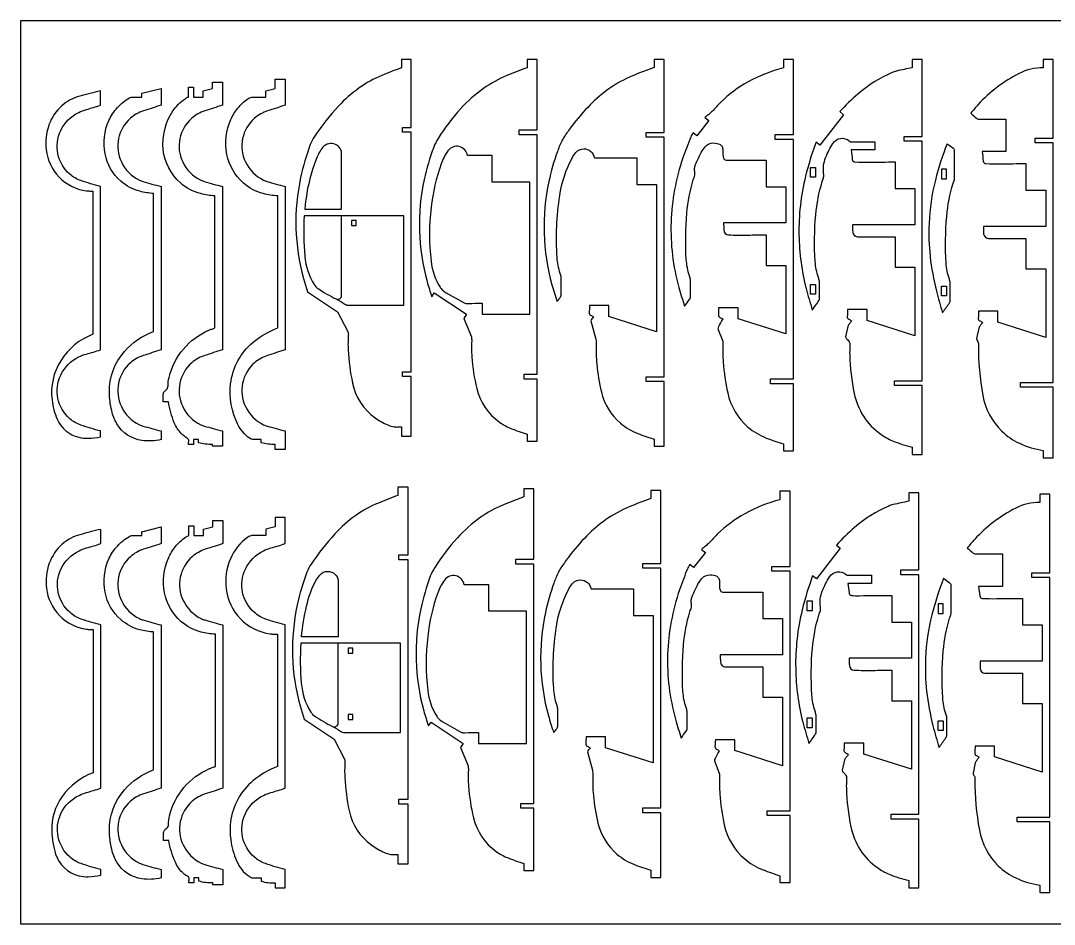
# Model space of a CAD drawing. Extents: x -115 to 90, y -19 to 73.
# Drawn here: x -114.9 to -8.9, y -19.3 to 73.4 of the extents above; entities that cross this region are included whole.
import ezdxf

# ---------------------------------------------------------------- set-up
doc = ezdxf.new("R2010")
doc.units = 0
doc.header["$MEASUREMENT"] = 0
doc.layers.get('0').update_dxf_attribs({"linetype": 'CONTINUOUS'})
doc.layers.add('ETCH', color=5, linetype='CONTINUOUS')
doc.layers.add('LAYER_1', color=18, linetype='CONTINUOUS')

msp = doc.modelspace()

# ---------------------------------------------------------------- linework, layer by layer
msp.add_lwpolyline([(89.95, 73.4), (89.95, -19.31), (-114.92, -19.31), (-114.92, 73.4)], close=True)
at = {"layer": 'ETCH'}
for points in [[(-82.53, 44.83, -0.012843), (-81.68, 44.32, 0.077208), (-81.46, 44.22), (-75.63, 44.22), (-75.63, 53.39), (-82.01, 53.39)], [(-82.87, 0.96, -0.012843), (-82.03, 0.45, 0.077208), (-81.8, 0.36), (-75.97, 0.36), (-75.97, 9.52), (-82.35, 9.52)]]:
    msp.add_lwpolyline(points, format="xyb", dxfattribs=at)
at = {"layer": 'LAYER_1'}
for points in [[(-75.88, 31.73), (-75.88, 30.76), (-74.86, 30.76), (-74.86, 36.88), (-75.78, 36.88), (-75.78, 37.38), (-74.86, 37.38), (-74.86, 61.95), (-75.78, 61.95), (-75.78, 62.45), (-74.86, 62.45), (-74.86, 69.42), (-75.88, 69.42), (-75.88, 68.55, 0.01158), (-77.89, 67.78, 0.056715), (-80.21, 66.49, 0.052187), (-82.34, 64.61, 0.037532), (-84.79, 61.51, 0.058109), (-85.22, 60.68, 0.037025), (-86.21, 57.31, 0.060336), (-86.69, 52.12, 0.060322), (-85.92, 46.95), (-85.5, 45.59), (-82.42, 43.54), (-81.36, 41.5, -0.078028), (-81.32, 41.13, 0.031), (-81.34, 39.63, 0.037901), (-80.89, 36.21, 0.189405), (-78.58, 32.66, 0.049278), (-77.28, 31.92, 0.066747), (-76.62, 31.73, 0.057733), (-76.25, 31.71, -0.019225)], [(-62.97, 30.97), (-62.97, 30.24), (-61.95, 30.24), (-61.95, 36.62), (-63.3, 36.62), (-63.3, 37.12), (-61.95, 37.12), (-61.95, 61.69), (-63.8, 61.69), (-63.8, 62.19), (-61.95, 62.19), (-61.95, 69.42), (-62.97, 69.42), (-62.97, 68.57, 0.011138), (-65.06, 67.76, 0.057158), (-67.46, 66.44, 0.053536), (-69.8, 64.36, 0.043612), (-72.12, 61.31, 0.051411), (-72.56, 60.42, 0.036287), (-73.54, 57.1, 0.060336), (-74.02, 51.85, 0.060322), (-73.24, 46.63, 0.011291), (-73.01, 45.85, -0.003763), (-72.76, 45.08), (-72.5, 45.47), (-69.19, 43.27), (-69.47, 42.85), (-68.7, 40.97, -0.057304), (-68.67, 40.56, 0.029813), (-68.65, 38.89, 0.040877), (-68.15, 35.66, 0.181545), (-65.81, 32.2, 0.05984), (-64.65, 31.57, 0.017043)], [(-49.96, 30.45), (-49.96, 29.73), (-48.94, 29.73), (-48.94, 36.37), (-50.78, 36.37), (-50.78, 36.87), (-48.94, 36.87), (-48.94, 61.43), (-50.78, 61.43), (-50.78, 61.93), (-48.94, 61.93), (-48.94, 69.42), (-49.96, 69.42), (-49.96, 68.6, 0.009719), (-52.16, 67.74, 0.05729), (-54.59, 66.4, 0.042456), (-56.51, 64.77, 0.035928), (-58.45, 62.52, 0.013503), (-59.18, 61.48, 0.032705), (-59.44, 61.02, 0.029032), (-59.9, 59.91, 0.031155), (-60.75, 56.9, 0.060336), (-61.24, 51.59, 0.060323), (-60.45, 46.31, 0.011291), (-60.19, 45.44, -0.003763), (-59.92, 44.57, -0.036784), (-59.68, 44.88, 0.110753), (-59.48, 45.22), (-59.48, 47.04, 0.034327), (-59.59, 47.45, -0.065222), (-59.91, 49.11, -0.053378), (-59.64, 55.45, -0.084019), (-58.37, 59.3, -0.054475), (-57.98, 59.87, -0.22028), (-57.17, 60.25, -0.181086), (-56.46, 59.98, -0.177894), (-56.09, 59.31), (-51.73, 59.31), (-51.73, 56.58), (-49.7, 56.58), (-49.7, 41.47), (-54.6, 43.04), (-54.6, 44.16), (-56.59, 44.16, -0.024568), (-56.63, 43.46, 0.148453), (-56.59, 43.29, 0.167335), (-56.47, 43.17, -0.043011), (-56.18, 43.01, -0.053806), (-56.34, 42.82, 0.162675), (-56.46, 42.6), (-55.93, 40.72, -0.03761), (-55.91, 40.2, 0.029502), (-55.84, 38.15, 0.037089), (-55.37, 35.3, 0.157363), (-53.42, 32.11, 0.085148), (-51.62, 31.04, 0.015306)], [(-36.7, 29.97), (-36.7, 29.28), (-35.68, 29.28), (-35.68, 36.15), (-38.03, 36.15), (-38.03, 36.65), (-35.68, 36.65), (-35.68, 61.21), (-37.53, 61.21), (-37.53, 61.71), (-35.68, 61.71), (-35.68, 69.42), (-36.7, 69.42), (-36.7, 68.56, 0.061921), (-40.3, 67.12, 0.067998), (-43.14, 65.01, 0.021444), (-43.55, 64.56, -0.02519), (-43.97, 64.12, -0.020295), (-44.36, 63.78, 0.006764), (-44.75, 63.46), (-44.36, 63.15), (-45.57, 61.59), (-45.96, 61.9, 0.056291), (-46.2, 61.45, 0.012633), (-47, 59.33, 0.075447), (-48.22, 52.71, 0.075461), (-47.43, 46.03, 0.011291), (-47.14, 45.06, -0.003763), (-46.83, 44.09, -0.014708), (-46.33, 44.8, 0.088472), (-46.23, 45), (-46.23, 46.82, 0.040504), (-46.33, 47.23, -0.066048), (-46.66, 48.89, -0.037693), (-46.6, 53.67, -0.052115), (-45.94, 57.07, -0.029026), (-45.86, 57.29, 0.063373), (-45.79, 57.53, 0.083563), (-45.79, 57.93, -0.089498), (-45.79, 58.34, -0.058075), (-45.68, 58.72, -0.017801), (-45.12, 59.88, -0.055681), (-44.72, 60.46, -0.219798), (-43.87, 60.85, -0.117737), (-43.2, 60.69, -0.172185), (-42.99, 60.47, -0.124003), (-42.92, 60.06, 0.08265), (-42.85, 59.3, 0.164391), (-42.75, 59.15, 0.161089), (-42.58, 59.09, 0.009921), (-40.53, 59.07, -0.003307), (-38.47, 59.09), (-38.47, 56.36), (-36.44, 56.36), (-36.44, 52.65), (-42.83, 52.65, 0.009842), (-42.81, 51.9, 0.393252), (-42.33, 51.42, 0.012272), (-40.4, 51.4, -0.004091), (-38.47, 51.42), (-38.47, 48.29), (-36.44, 48.29), (-36.44, 41.25), (-41.34, 42.81), (-41.34, 43.94), (-43.34, 43.94, -0.024568), (-43.37, 43.24, 0.148453), (-43.34, 43.07, 0.167335), (-43.21, 42.95, -0.043011), (-42.92, 42.79, 0.035977), (-43.36, 42.01, 0.130623), (-43.41, 41.77), (-42.92, 40.5, -0.05357), (-42.9, 40.08, 0.029114), (-42.87, 38.38, 0.035901), (-42.41, 35.2, 0.163176), (-40.33, 31.7, 0.085575), (-38.45, 30.58, 0.014882)], [(-23.48, 29.63), (-23.48, 28.9), (-22.46, 28.9), (-22.46, 35.96), (-25.31, 35.96), (-25.31, 36.46), (-22.46, 36.46), (-22.46, 61.02), (-24.31, 61.02), (-24.31, 61.52), (-22.46, 61.52), (-22.46, 69.42), (-23.48, 69.42), (-23.48, 68.56, 0.012013), (-25.11, 68.22, 0.043438), (-25.54, 68.07, 0.077071), (-29.07, 65.87, 0.031251), (-30.92, 64.06), (-30.52, 63.75), (-32.96, 60.61), (-33.35, 60.92, 0.028113), (-34.43, 57.43, 0.065025), (-35.1, 51.41, 0.028538), (-34.89, 48.61, 0.029197), (-34.37, 45.91, 0.011608), (-34.06, 44.81, -0.003869), (-33.74, 43.71, -0.014708), (-33.13, 44.57, 0.088472), (-33.01, 44.81), (-33.01, 46.63, 0.040504), (-33.11, 47.04, -0.066048), (-33.44, 48.7, -0.037693), (-33.38, 53.48, -0.052115), (-32.72, 56.88, -0.028884), (-32.64, 57.1, 0.062945), (-32.57, 57.33, 0.076202), (-32.57, 57.73, -0.133631), (-32.37, 59.34, -0.043844), (-31.62, 60.81, -0.460888), (-29.93, 61.05, -0.102034), (-29.89, 61.01, 0.177148), (-29.85, 60.97), (-27.31, 60.97), (-27.31, 60.13), (-29.75, 60.13, 0.002487), (-29.63, 59.15, 0.360375), (-29.36, 58.9, 0.020957), (-27.92, 58.87, -0.005432), (-25.25, 58.9), (-25.25, 56.17), (-23.23, 56.17), (-23.23, 52.46), (-29.61, 52.46, 0.008503), (-29.59, 51.71, 0.393252), (-29.11, 51.23, 0.012272), (-27.18, 51.21, -0.004091), (-25.25, 51.23), (-25.25, 48.1), (-23.23, 48.1), (-23.23, 41.06), (-28.12, 42.62), (-28.12, 43.75), (-30.12, 43.75, -0.024568), (-30.15, 43.05, 0.148453), (-30.12, 42.88, 0.167335), (-29.99, 42.76, -0.043011), (-29.7, 42.6, -0.023258), (-29.91, 42.32, 0.069876), (-30.09, 42.02), (-30.33, 40.96, 0.187059), (-30.18, 40.73, -0.16278), (-29.9, 40.32, -0.090499), (-29.87, 40.08, 0.028996), (-29.9, 39.11, 0.041055), (-29.44, 35.16, 0.191262), (-26.72, 30.97, 0.0569), (-25.52, 30.3, 0.036435)], [(-10.05, 29.3), (-10.05, 28.55), (-9.03, 28.55), (-9.03, 35.79), (-12.38, 35.79), (-12.38, 36.29), (-9.03, 36.29), (-9.03, 60.85), (-10.88, 60.85), (-10.88, 61.35), (-9.03, 61.35), (-9.03, 69.42), (-10.05, 69.42), (-10.05, 68.57, 0.117904), (-12.51, 67.99, 0.090171), (-16.73, 64.78, 0.014621), (-17.11, 64.34, -0.004873), (-17.49, 63.89, -0.016502), (-16.88, 63.38, 0.09933), (-16.7, 63.28), (-13.87, 63.28), (-13.87, 59.96), (-16.32, 59.96, 0.001901), (-16.2, 58.98, 0.360443), (-15.93, 58.73, 0.020886), (-14.49, 58.7, -0.005414), (-11.82, 58.73), (-11.82, 56), (-9.79, 56), (-9.79, 52.29), (-16.18, 52.29, 0.008503), (-16.16, 51.54, 0.393252), (-15.68, 51.06, 0.012272), (-13.75, 51.04, -0.004091), (-11.82, 51.06), (-11.82, 47.93), (-9.79, 47.93), (-9.79, 40.89), (-14.69, 42.46), (-14.69, 43.58), (-16.69, 43.58, -0.024568), (-16.72, 42.88, 0.148453), (-16.69, 42.71, 0.167335), (-16.56, 42.59, -0.043011), (-16.27, 42.43, -0.023258), (-16.48, 42.15, 0.069876), (-16.66, 41.85), (-16.89, 40.79, 0.112129), (-16.81, 40.57, -0.149624), (-16.69, 40.15, 0.049333), (-16.25, 34.95, 0.153631), (-14.3, 31.29, 0.08541), (-12.5, 30.04, 0.072962)], [(-99.78, 34.28), (-100.32, 34.28, -0.012709), (-100.3, 35.06, -0.186771), (-100.16, 35.38, -0.031934), (-99.99, 35.53, 0.130659), (-99.85, 35.71, 0.101306), (-99.81, 35.93, -0.060865), (-99.71, 36.79, -0.116481), (-98.23, 39.7, -0.116481), (-95.62, 41.64, -0.017395), (-95.31, 41.76, 0.005798), (-95, 41.87), (-95, 55.42, -0.045607), (-96.47, 55.65, -0.119052), (-98.54, 56.75, -0.187593), (-100.3, 60.17, -0.176665), (-99.31, 64.13, -0.046818), (-98.77, 64.79, -0.04327), (-98.06, 65.38, -0.034612), (-97.8, 65.54, -0.119897), (-97.71, 65.56), (-97.71, 66.56), (-97.21, 66.56), (-97.21, 65.56), (-96.2, 65.56), (-96.2, 66.2), (-95.26, 66.43), (-95.26, 67.08), (-94.24, 67.08), (-94.24, 64.72, -0.0023), (-96.04, 64.14, 0.102473), (-97.38, 63.38, 0.336459), (-98.31, 58.9, 0.170276), (-96.45, 57.03, 0.041463), (-96.09, 56.9, 0.008219), (-94.24, 56.38), (-94.24, 39.63, -0.0023), (-96.04, 39.05, 0.102473), (-97.38, 38.29, 0.336459), (-98.31, 33.81, 0.170276), (-96.45, 31.94, 0.041463), (-96.09, 31.81, 0.008219), (-94.24, 31.3), (-94.24, 29.73), (-95.26, 29.73), (-95.26, 29.93, -0.040458), (-95.99, 29.95, -0.040959), (-96.7, 30.09), (-96.7, 30.43), (-97.21, 30.43), (-97.21, 29.93), (-97.71, 29.93, -0.042249), (-97.68, 30.25, 0.164319), (-97.71, 30.43, 0.142751), (-97.85, 30.57, -0.073336), (-98.46, 31.05, -0.092121), (-99.17, 32.15, -0.054046)], [(-88.56, 41.87), (-88.56, 55.42, -0.045607), (-90.04, 55.65, -0.119052), (-92.1, 56.75, -0.164437), (-93.78, 59.68, -0.154496), (-93.38, 63.25, -0.067132), (-92.64, 64.43, -0.067132), (-91.63, 65.38, -0.094604), (-91.22, 65.56), (-89.77, 65.56), (-89.77, 66.2), (-88.82, 66.43), (-88.82, 67.41), (-87.8, 67.41), (-87.8, 64.72, -0.0023), (-89.6, 64.14, 0.102473), (-90.94, 63.38, 0.336459), (-91.87, 58.9, 0.170276), (-90.01, 57.03, 0.041463), (-89.65, 56.9, 0.008219), (-87.8, 56.38), (-87.8, 39.63, -0.0023), (-89.6, 39.05, 0.102473), (-90.94, 38.29, 0.336459), (-91.87, 33.81, 0.170276), (-90.01, 31.94, 0.041463), (-89.65, 31.81, 0.008219), (-87.8, 31.3), (-87.8, 29.41), (-88.82, 29.41), (-88.82, 29.93, -0.040458), (-89.55, 29.95, -0.040959), (-90.27, 30.09), (-90.27, 30.43), (-91.11, 30.43, -0.150836), (-91.47, 30.57, -0.117974), (-92.65, 31.97, -0.146319), (-93.39, 36.14, -0.192468), (-91.09, 40.4, -0.083871)], [(-106.74, 30.71), (-106.74, 31.3, -0.019771), (-108.75, 31.9, -0.097096), (-109.89, 32.56, -0.336459), (-110.81, 37.04, -0.170276), (-108.96, 38.9, -0.044461), (-108.19, 39.19, 0.01152), (-106.74, 39.63), (-106.74, 56.38, -0.019771), (-108.75, 56.99, -0.097096), (-109.89, 57.65, -0.336459), (-110.81, 62.13, -0.170276), (-108.96, 63.99, -0.044461), (-108.19, 64.28, 0.01152), (-106.74, 64.72), (-106.74, 66.19, 0.004903), (-108.87, 65.64, 0.116274), (-110.69, 64.67, 0.126509), (-112.02, 62.71, 0.115888), (-112.31, 60.15, 0.165557), (-110.98, 57.35, 0.165558), (-108.21, 55.95, 0.027352), (-107.86, 55.92, -0.009115), (-107.51, 55.9), (-107.51, 41.22, 0.164612), (-110.82, 38.51, 0.171175), (-111.71, 34.49, 0.07237), (-111.18, 32.52, 0.234888), (-108.96, 30.65, 0.06659), (-108.02, 30.55, 0.048535)], [(-101.29, 41.52), (-101.29, 55.66, -0.045578), (-102.7, 55.89, -0.119082), (-104.66, 56.93, -0.164652), (-106.27, 59.73, -0.154282), (-105.88, 63.15, -0.080612), (-105.01, 64.48, -0.080612), (-103.76, 65.47, -0.124982), (-103.43, 65.56), (-102.49, 65.56), (-102.49, 65.95), (-100.53, 66.44), (-100.53, 64.72, -0.0023), (-102.33, 64.14, 0.102473), (-103.67, 63.38, 0.336459), (-104.6, 58.9, 0.170276), (-102.74, 57.03, 0.041463), (-102.38, 56.9, 0.008219), (-100.53, 56.38), (-100.53, 39.63, -0.0023), (-102.33, 39.05, 0.102473), (-103.67, 38.29, 0.336459), (-104.6, 33.81, 0.170276), (-102.74, 31.94, 0.041463), (-102.38, 31.81, 0.008219), (-100.53, 31.3), (-100.53, 30.42, -0.088823), (-102.49, 30.33, -0.230967), (-105.05, 32.03, -0.07343), (-105.59, 33.39, -0.05589), (-105.83, 35.28, -0.186646), (-104.27, 39.47, -0.121989)], [(-85.79, 54.04), (-82.01, 54.04), (-82.01, 59.82, 0.327649), (-82.81, 60.76, 0.30501), (-84.03, 60.29, 0.064273), (-84.66, 59.1, 0.055133), (-85.66, 55.17, 0.007933), (-85.73, 54.61, -0.002644)], [(-67.61, 44.41), (-67.61, 43.29), (-62.72, 43.29), (-62.72, 56.84), (-66.57, 56.84), (-66.57, 59.56), (-69.1, 59.56, 0.307009), (-69.95, 60.48, 0.30501), (-71.12, 60.03, 0.068756), (-71.8, 58.71, 0.057139), (-72.83, 54.25, 0.056363), (-72.84, 48.71, 0.112085), (-71.91, 46.06, 0.06631), (-71.66, 45.76, 0.057154), (-71.3, 45.49), (-69.36, 44.41, 0.076491), (-69.01, 44.38, -0.012724)], [(-20.39, 43.42, -0.014665), (-19.71, 44.38, 0.088209), (-19.58, 44.64), (-19.58, 46.46, 0.040603), (-19.68, 46.87, -0.066272), (-20.01, 48.53, -0.037569), (-19.95, 53.32, -0.052115), (-19.29, 56.71, -0.028888), (-19.21, 56.93, 0.062959), (-19.14, 57.16), (-19.14, 60.14, 0.137471), (-19.27, 60.29, -0.022773), (-19.92, 60.75, 0.030864), (-21.11, 57.04, 0.052022), (-21.76, 52.59, 0.037686), (-21.65, 49.21, 0.035172), (-21, 45.64, 0.007553), (-20.7, 44.53, -0.002518)], [(-82.01, 53.39), (-85.85, 53.39, 0.033708), (-85.78, 49.23, 0.119738), (-84.82, 46.32, 0.10777), (-84.42, 45.91, 0.029272), (-82.59, 44.85, 0.544062), (-82.01, 45.19)], [(-76.23, -12.14), (-76.23, -13.1), (-75.2, -13.1), (-75.2, -6.98), (-76.13, -6.98), (-76.13, -6.48), (-75.2, -6.48), (-75.2, 18.09), (-76.13, 18.09), (-76.13, 18.59), (-75.2, 18.59), (-75.2, 25.55), (-76.23, 25.55), (-76.23, 24.69, 0.01158), (-78.23, 23.91, 0.056715), (-80.56, 22.63, 0.052187), (-82.69, 20.75, 0.037532), (-85.13, 17.65, 0.058109), (-85.56, 16.82, 0.037025), (-86.56, 13.45, 0.060336), (-87.04, 8.25, 0.060322), (-86.27, 3.09), (-85.85, 1.73), (-82.77, -0.32), (-81.7, -2.37, -0.078028), (-81.67, -2.74, 0.031), (-81.68, -4.24, 0.037901), (-81.24, -7.65, 0.189405), (-78.92, -11.2, 0.049278), (-77.62, -11.94, 0.066747), (-76.96, -12.14, 0.057733), (-76.59, -12.15, -0.019225)], [(-63.32, -13.07), (-63.32, -13.8), (-62.3, -13.8), (-62.3, -7.41), (-63.64, -7.41), (-63.64, -6.91), (-62.3, -6.91), (-62.3, 17.65), (-64.14, 17.65), (-64.14, 18.15), (-62.3, 18.15), (-62.3, 25.38), (-63.32, 25.38), (-63.32, 24.53, 0.011138), (-65.41, 23.73, 0.057158), (-67.8, 22.41, 0.053536), (-70.14, 20.33, 0.043612), (-72.46, 17.28, 0.051411), (-72.91, 16.39, 0.036287), (-73.88, 13.07, 0.060336), (-74.37, 7.81, 0.060322), (-73.59, 2.59, 0.011291), (-73.35, 1.82, -0.003763), (-73.11, 1.04), (-72.84, 1.44), (-69.54, -0.77), (-69.82, -1.18), (-69.04, -3.06, -0.057304), (-69.01, -3.48, 0.029813), (-68.99, -5.14, 0.040877), (-68.49, -8.38, 0.181545), (-66.16, -11.84, 0.05984), (-65, -12.47, 0.017043)], [(-50.3, -13.77), (-50.3, -14.5), (-49.28, -14.5), (-49.28, -7.86), (-51.13, -7.86), (-51.13, -7.36), (-49.28, -7.36), (-49.28, 17.21), (-51.13, 17.21), (-51.13, 17.71), (-49.28, 17.71), (-49.28, 25.19), (-50.3, 25.19), (-50.3, 24.37, 0.009719), (-52.51, 23.52, 0.05729), (-54.94, 22.18, 0.042456), (-56.85, 20.55, 0.035928), (-58.79, 18.3, 0.013503), (-59.52, 17.25, 0.032705), (-59.78, 16.8, 0.029032), (-60.25, 15.68, 0.031155), (-61.1, 12.67, 0.060336), (-61.59, 7.36, 0.060323), (-60.8, 2.09, 0.011291), (-60.54, 1.22, -0.003763), (-60.26, 0.35, -0.036784), (-60.02, 0.66, 0.110753), (-59.83, 1), (-59.83, 2.81, 0.034327), (-59.94, 3.22, -0.065222), (-60.26, 4.88, -0.053378), (-59.98, 11.23, -0.084019), (-58.71, 15.08, -0.054475), (-58.33, 15.65, -0.22028), (-57.51, 16.03, -0.181086), (-56.8, 15.76, -0.177894), (-56.43, 15.09), (-52.07, 15.09), (-52.07, 12.36), (-50.05, 12.36), (-50.05, -2.75), (-54.94, -1.19), (-54.94, -0.07), (-56.94, -0.07, -0.024568), (-56.97, -0.76, 0.148453), (-56.94, -0.93, 0.167335), (-56.81, -1.05, -0.043011), (-56.52, -1.21, -0.053806), (-56.68, -1.4, 0.162675), (-56.8, -1.62), (-56.28, -3.51, -0.03761), (-56.25, -4.02, 0.029502), (-56.19, -6.08, 0.037089), (-55.72, -8.92, 0.157363), (-53.77, -12.11, 0.085148), (-51.96, -13.19, 0.015306)], [(-37.05, -14.33), (-37.05, -15.02), (-36.02, -15.02), (-36.02, -8.16), (-38.37, -8.16), (-38.37, -7.66), (-36.02, -7.66), (-36.02, 16.91), (-37.87, 16.91), (-37.87, 17.41), (-36.02, 17.41), (-36.02, 25.11), (-37.05, 25.11), (-37.05, 24.25, 0.061921), (-40.65, 22.81, 0.067998), (-43.48, 20.7, 0.021444), (-43.9, 20.26, -0.02519), (-44.32, 19.81, -0.020295), (-44.7, 19.48, 0.006764), (-45.1, 19.15), (-44.7, 18.85), (-45.91, 17.29), (-46.31, 17.59, 0.056291), (-46.55, 17.14, 0.012633), (-47.34, 15.02, 0.075447), (-48.57, 8.4, 0.075461), (-47.77, 1.72, 0.011291), (-47.48, 0.75, -0.003763), (-47.18, -0.21, -0.014708), (-46.67, 0.5, 0.088472), (-46.57, 0.69), (-46.57, 2.51, 0.040504), (-46.68, 2.92, -0.066048), (-47, 4.58, -0.037693), (-46.94, 9.36, -0.052115), (-46.29, 12.76, -0.029026), (-46.2, 12.99, 0.063373), (-46.13, 13.22, 0.083563), (-46.14, 13.63, -0.089498), (-46.14, 14.04, -0.058075), (-46.02, 14.42, -0.017801), (-45.46, 15.57, -0.055681), (-45.06, 16.16, -0.219798), (-44.21, 16.55, -0.117737), (-43.54, 16.39, -0.172185), (-43.33, 16.17, -0.124003), (-43.26, 15.76, 0.08265), (-43.2, 14.99, 0.164391), (-43.1, 14.84, 0.161089), (-42.93, 14.78, 0.009921), (-40.87, 14.77, -0.003307), (-38.82, 14.78), (-38.82, 12.06), (-36.79, 12.06), (-36.79, 8.35), (-43.17, 8.35, 0.009842), (-43.16, 7.6, 0.393252), (-42.67, 7.11, 0.012272), (-40.74, 7.1, -0.004091), (-38.82, 7.11), (-38.82, 3.99), (-36.79, 3.99), (-36.79, -3.05), (-41.69, -1.49), (-41.69, -0.37), (-43.68, -0.37, -0.024568), (-43.72, -1.06, 0.148453), (-43.68, -1.23, 0.167335), (-43.55, -1.35, -0.043011), (-43.27, -1.51, 0.035977), (-43.71, -2.29, 0.130623), (-43.76, -2.54), (-43.27, -3.8, -0.05357), (-43.24, -4.23, 0.029114), (-43.22, -5.92, 0.035901), (-42.76, -9.11, 0.163176), (-40.67, -12.6, 0.085575), (-38.79, -13.72, 0.014882)], [(-23.82, -14.83), (-23.82, -15.57), (-22.8, -15.57), (-22.8, -8.51), (-25.65, -8.51), (-25.65, -8.01), (-22.8, -8.01), (-22.8, 16.55), (-24.65, 16.55), (-24.65, 17.05), (-22.8, 17.05), (-22.8, 24.95), (-23.82, 24.95), (-23.82, 24.09, 0.012013), (-25.45, 23.75, 0.043438), (-25.89, 23.6, 0.077071), (-29.41, 21.4, 0.031251), (-31.26, 19.59), (-30.87, 19.28), (-33.3, 16.14), (-33.7, 16.45, 0.028113), (-34.77, 12.96, 0.065025), (-35.44, 6.95, 0.028538), (-35.23, 4.14, 0.029197), (-34.71, 1.44, 0.011608), (-34.4, 0.34, -0.003869), (-34.08, -0.76, -0.014708), (-33.47, 0.1, 0.088472), (-33.35, 0.34), (-33.35, 2.16, 0.040504), (-33.45, 2.57, -0.066048), (-33.78, 4.23, -0.037693), (-33.72, 9.01, -0.052115), (-33.06, 12.41, -0.028884), (-32.98, 12.63, 0.062945), (-32.91, 12.86, 0.076202), (-32.91, 13.27, -0.133631), (-32.71, 14.87, -0.043844), (-31.96, 16.34, -0.460888), (-30.27, 16.58, -0.102034), (-30.23, 16.54, 0.177148), (-30.19, 16.5), (-27.65, 16.5), (-27.65, 15.66), (-30.09, 15.66, 0.003615), (-29.97, 14.69, 0.350637), (-29.7, 14.43, 0.027654), (-28.88, 14.4, -0.004608), (-25.59, 14.43), (-25.59, 11.7), (-23.57, 11.7), (-23.57, 7.99), (-29.95, 7.99, 0.008503), (-29.93, 7.24, 0.393252), (-29.45, 6.76, 0.012272), (-27.52, 6.74, -0.004091), (-25.59, 6.76), (-25.59, 3.63), (-23.57, 3.63), (-23.57, -3.41), (-28.46, -1.84), (-28.46, -0.72), (-30.46, -0.72, -0.024568), (-30.49, -1.42, 0.148453), (-30.46, -1.59, 0.167335), (-30.33, -1.71, -0.043011), (-30.04, -1.87, -0.023258), (-30.25, -2.15, 0.069876), (-30.44, -2.45), (-30.67, -3.51, 0.187059), (-30.53, -3.74, -0.16278), (-30.24, -4.15, -0.090499), (-30.22, -4.39, 0.028996), (-30.24, -5.36, 0.041055), (-29.78, -9.31, 0.191262), (-27.06, -13.5, 0.0569), (-25.86, -14.17, 0.036435)], [(-10.41, -15.29), (-10.41, -16.05), (-9.38, -16.05), (-9.38, -8.81), (-12.73, -8.81), (-12.73, -8.31), (-9.38, -8.31), (-9.38, 16.26), (-11.23, 16.26), (-11.23, 16.76), (-9.38, 16.76), (-9.38, 24.82), (-10.41, 24.82), (-10.41, 23.98, 0.117904), (-12.86, 23.39, 0.090171), (-17.09, 20.18, 0.014621), (-17.47, 19.74, -0.004873), (-17.84, 19.29, -0.016502), (-17.23, 18.78, 0.09933), (-17.06, 18.68), (-14.23, 18.68), (-14.23, 15.36), (-16.68, 15.36, 0.001901), (-16.56, 14.38, 0.360443), (-16.29, 14.13, 0.020886), (-14.85, 14.1, -0.005414), (-12.18, 14.13), (-12.18, 11.41), (-10.15, 11.41), (-10.15, 7.69), (-16.53, 7.69, 0.008503), (-16.52, 6.94, 0.393252), (-16.03, 6.46, 0.012272), (-14.11, 6.45, -0.004091), (-12.18, 6.46), (-12.18, 3.34), (-10.15, 3.34), (-10.15, -3.7), (-15.05, -2.14), (-15.05, -1.02), (-17.04, -1.02, -0.024568), (-17.08, -1.71, 0.148453), (-17.04, -1.89, 0.167335), (-16.91, -2.01, -0.043011), (-16.63, -2.16, -0.023258), (-16.84, -2.45, 0.069876), (-17.02, -2.75), (-17.25, -3.8, 0.112129), (-17.17, -4.03, -0.149624), (-17.05, -4.45, 0.049333), (-16.6, -9.65, 0.153631), (-14.66, -13.31, 0.08541), (-12.86, -14.56, 0.072962)], [(-90.27, -14.56), (-90.27, -14.89, 0.043218), (-89.58, -15.03, 0.040458), (-88.83, -15.05), (-88.83, -15.58), (-87.81, -15.58), (-87.81, -13.69, -0.019771), (-89.81, -13.09, -0.097096), (-90.95, -12.42, -0.336459), (-91.88, -7.95, -0.170276), (-90.02, -6.08, -0.044461), (-89.26, -5.79, 0.01152), (-87.81, -5.35), (-87.81, 11.4, -0.019771), (-89.81, 12, -0.097096), (-90.95, 12.67, -0.336459), (-91.88, 17.14, -0.170276), (-90.02, 19.01, -0.044461), (-89.26, 19.3, 0.01152), (-87.81, 19.74), (-87.81, 22.43), (-88.83, 22.43), (-88.83, 21.45), (-89.77, 21.22), (-89.77, 20.58), (-91.23, 20.58, 0.094545), (-91.63, 20.4, 0.140249), (-93.42, 18.17, 0.129401), (-93.86, 15.11, 0.165557), (-92.39, 12.03, 0.165558), (-89.34, 10.49, 0.027352), (-88.96, 10.45, -0.009115), (-88.57, 10.44), (-88.57, -3.11, 0.083871), (-91.1, -4.59, 0.192468), (-93.4, -8.84, 0.072374), (-93.34, -10.91, 0.067022), (-92.66, -13.05, 0.080436), (-92.09, -13.88, 0.079481), (-91.28, -14.5, 0.060965), (-91.13, -14.56)], [(-106.72, -14.27), (-106.72, -13.69, -0.019771), (-108.72, -13.09, -0.097096), (-109.86, -12.42, -0.336459), (-110.79, -7.95, -0.170276), (-108.93, -6.08, -0.044461), (-108.17, -5.79, 0.01152), (-106.72, -5.35), (-106.72, 11.4, -0.019771), (-108.72, 12, -0.097096), (-109.86, 12.67, -0.336459), (-110.79, 17.14, -0.170276), (-108.93, 19.01, -0.044461), (-108.17, 19.3, 0.01152), (-106.72, 19.74), (-106.72, 21.21, 0.004903), (-108.85, 20.66, 0.116274), (-110.66, 19.69, 0.126509), (-111.99, 17.73, 0.115888), (-112.28, 15.17, 0.165557), (-110.95, 12.37, 0.165558), (-108.18, 10.97, 0.027352), (-107.83, 10.94, -0.009115), (-107.48, 10.92), (-107.48, -3.76, 0.148785), (-110.67, -6.21, 0.163556), (-111.74, -9.73, 0.070492), (-111.34, -12.1, 0.260736), (-108.95, -14.33, 0.066665), (-108, -14.43, 0.048834)], [(-101.29, -3.46), (-101.29, 10.68, -0.045578), (-102.7, 10.9, -0.119082), (-104.66, 11.95, -0.164652), (-106.27, 14.75, -0.154282), (-105.88, 18.17, -0.080612), (-105.01, 19.5, -0.080612), (-103.76, 20.49, -0.124982), (-103.42, 20.58), (-102.49, 20.58), (-102.49, 20.97), (-100.53, 21.45), (-100.53, 19.74, -0.0023), (-102.33, 19.16, 0.102473), (-103.67, 18.4, 0.336459), (-104.6, 13.92, 0.170276), (-102.74, 12.05, 0.041463), (-102.38, 11.91, 0.008219), (-100.53, 11.4), (-100.53, -5.35, -0.0023), (-102.33, -5.93, 0.102473), (-103.67, -6.69, 0.336459), (-104.6, -11.17, 0.170276), (-102.74, -13.04, 0.041463), (-102.38, -13.18, 0.008219), (-100.53, -13.69), (-100.53, -14.56, -0.088823), (-102.49, -14.65, -0.230967), (-105.05, -12.95, -0.073429), (-105.59, -11.6, -0.05589), (-105.83, -9.7, -0.186646), (-104.27, -5.51, -0.121989)], [(-97.67, -15.06, -0.045369), (-97.64, -14.69, 0.176681), (-97.67, -14.5, 0.167935), (-97.77, -14.41, -0.09214), (-98.24, -14.1, -0.100655), (-99.06, -12.95, -0.060423), (-99.74, -10.7), (-100.28, -10.7, -0.012709), (-100.26, -9.92, -0.186771), (-100.12, -9.6, -0.031934), (-99.94, -9.45, 0.130659), (-99.81, -9.27, 0.101306), (-99.76, -9.06, -0.060865), (-99.66, -8.19, -0.116481), (-98.19, -5.29, -0.116481), (-95.57, -3.34, -0.017395), (-95.27, -3.23, 0.005798), (-94.96, -3.11), (-94.96, 10.44, -0.045607), (-96.43, 10.67, -0.119052), (-98.49, 11.77, -0.164437), (-100.17, 14.7, -0.154496), (-99.77, 18.26, -0.067132), (-99.04, 19.45, -0.067132), (-98.02, 20.4, -0.034612), (-97.76, 20.56, -0.119897), (-97.67, 20.58), (-97.67, 21.58), (-97.17, 21.58), (-97.17, 20.58), (-96.16, 20.58), (-96.16, 21.22), (-95.21, 21.45), (-95.21, 22.1), (-94.19, 22.1), (-94.19, 19.74, -0.0023), (-95.99, 19.16, 0.102473), (-97.34, 18.4, 0.336459), (-98.26, 13.92, 0.170276), (-96.41, 12.05, 0.041463), (-96.05, 11.91, 0.008219), (-94.19, 11.4), (-94.19, -5.35, -0.0023), (-95.99, -5.93, 0.102473), (-97.34, -6.69, 0.336459), (-98.26, -11.17, 0.170276), (-96.41, -13.04, 0.041463), (-96.05, -13.18, 0.008219), (-94.19, -13.69), (-94.19, -15.26), (-95.21, -15.26), (-95.21, -15.05, -0.040458), (-95.97, -15.03, -0.043218), (-96.66, -14.89), (-96.66, -14.56), (-97.17, -14.56), (-97.17, -15.06)], [(-86.14, 10.18, -0.025331), (-85.6, 13.34, -0.066812), (-84.64, 15.96, -0.054475), (-84.25, 16.52, -0.22028), (-83.44, 16.9, -0.181086), (-82.69, 16.62, -0.197306), (-82.35, 15.96), (-82.35, 10.18)], [(-67.96, 0.38), (-67.96, -0.75), (-63.06, -0.75), (-63.06, 12.8), (-66.91, 12.8), (-66.91, 15.53), (-69.45, 15.53, 0.307009), (-70.29, 16.44, 0.30501), (-71.46, 16, 0.068756), (-72.15, 14.68, 0.057139), (-73.18, 10.22, 0.056363), (-73.18, 4.68, 0.112085), (-72.26, 2.03, 0.06631), (-72.01, 1.73, 0.057154), (-71.64, 1.46), (-69.7, 0.38, 0.076491), (-69.36, 0.34, -0.012724)], [(-20.74, -1.18, -0.014665), (-20.07, -0.22, 0.088209), (-19.93, 0.04), (-19.93, 1.86, 0.040603), (-20.04, 2.27, -0.066272), (-20.36, 3.93, -0.037569), (-20.3, 8.72, -0.052115), (-19.65, 12.11, -0.028888), (-19.56, 12.34, 0.062959), (-19.5, 12.56), (-19.5, 15.54, 0.137471), (-19.63, 15.69, -0.022773), (-20.28, 16.15, 0.030864), (-21.47, 12.44, 0.052022), (-22.12, 7.99, 0.037686), (-22.01, 4.61, 0.035172), (-21.36, 1.05, 0.007553), (-21.06, -0.07, -0.002518)], [(-82.35, 9.52), (-86.19, 9.52, 0.036451), (-86.15, 5.44, 0.119738), (-85.16, 2.46, 0.10777), (-84.76, 2.04, 0.029272), (-82.94, 0.99, 0.544062), (-82.35, 1.33)]]:
    msp.add_lwpolyline(points, format="xyb", close=True, dxfattribs=at)
for points in [[(-33.91, 57.33), (-33.91, 58.33), (-33.41, 58.33), (-33.41, 57.33)], [(-20.47, 57.16), (-19.97, 57.16), (-19.97, 58.16), (-20.47, 58.16)], [(-80.51, 52.89), (-81.01, 52.89), (-81.01, 52.39), (-80.51, 52.39)], [(-33.91, 45.32), (-33.91, 46.32), (-33.41, 46.32), (-33.41, 45.32)], [(-20.47, 45.15), (-20.47, 46.16), (-19.97, 46.16), (-19.97, 45.15)], [(-34.25, 12.86), (-34.25, 13.86), (-33.75, 13.86), (-33.75, 12.86)], [(-20.83, 12.56), (-20.33, 12.56), (-20.33, 13.56), (-20.83, 13.56)], [(-81.35, 9.02), (-81.35, 8.52), (-80.85, 8.52), (-80.85, 9.02)], [(-81.35, 1.7), (-80.85, 1.7), (-80.85, 2.2), (-81.35, 2.2)], [(-34.25, 0.85), (-34.25, 1.86), (-33.75, 1.86), (-33.75, 0.85)], [(-20.83, 0.56), (-20.83, 1.56), (-20.33, 1.56), (-20.33, 0.56)]]:
    msp.add_lwpolyline(points, close=True, dxfattribs=at)

doc.saveas('drawing.dxf')
